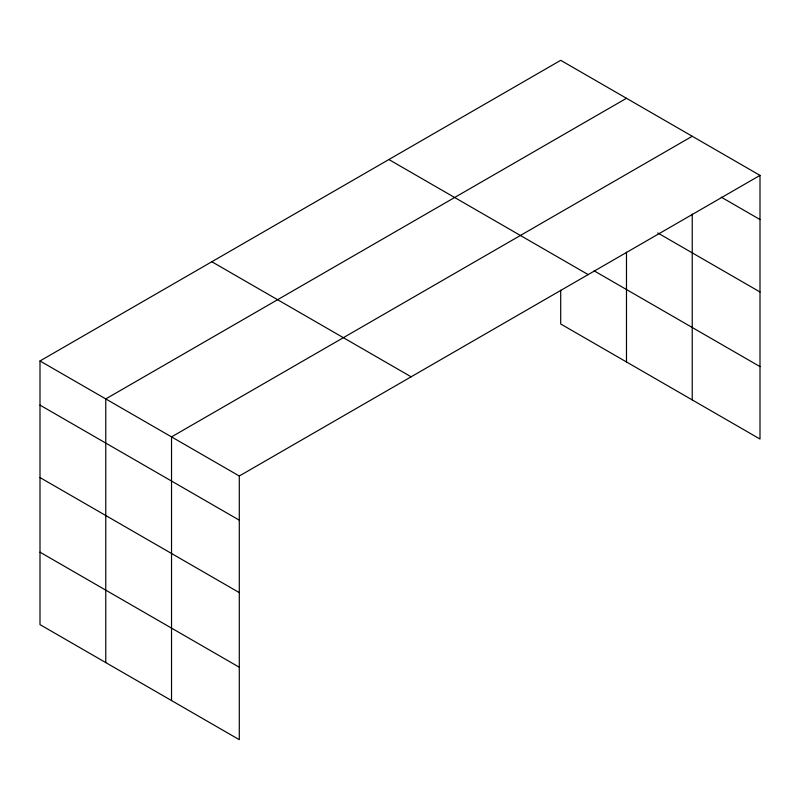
<?xml version="1.0" encoding="UTF-8"?>
<svg xmlns="http://www.w3.org/2000/svg" width="800" height="800" viewBox="0 0 800 800"><rect width="100%" height="100%" fill="white"/><g stroke="black" fill="none" stroke-linecap="round" stroke-linejoin="round"><path stroke-width="1.2" d="M692.24 214.14L692.24 399.92M560.71 290.27L560.71 323.99L760 439.04L760 175.38L560.71 60.32L40 360.96L40 624.62L239.29 739.68L239.29 476.01L40 360.96M626.48 98.29L105.76 398.92L105.76 662.59M692.24 136.26L171.53 436.89L171.53 700.56M239.29 476.01L760 175.38M721.28 197.18L760 219.54M657.74 232.94L760 291.97M594.14 270.85L760 366.61M388.88 159.53L588.16 274.59M211.84 261.75L411.12 376.8M40 405.11L239.29 520.17M40 477.55L239.29 592.61M40 552.18L239.29 667.24M626.48 252.2L626.48 361.96"/></g></svg>
